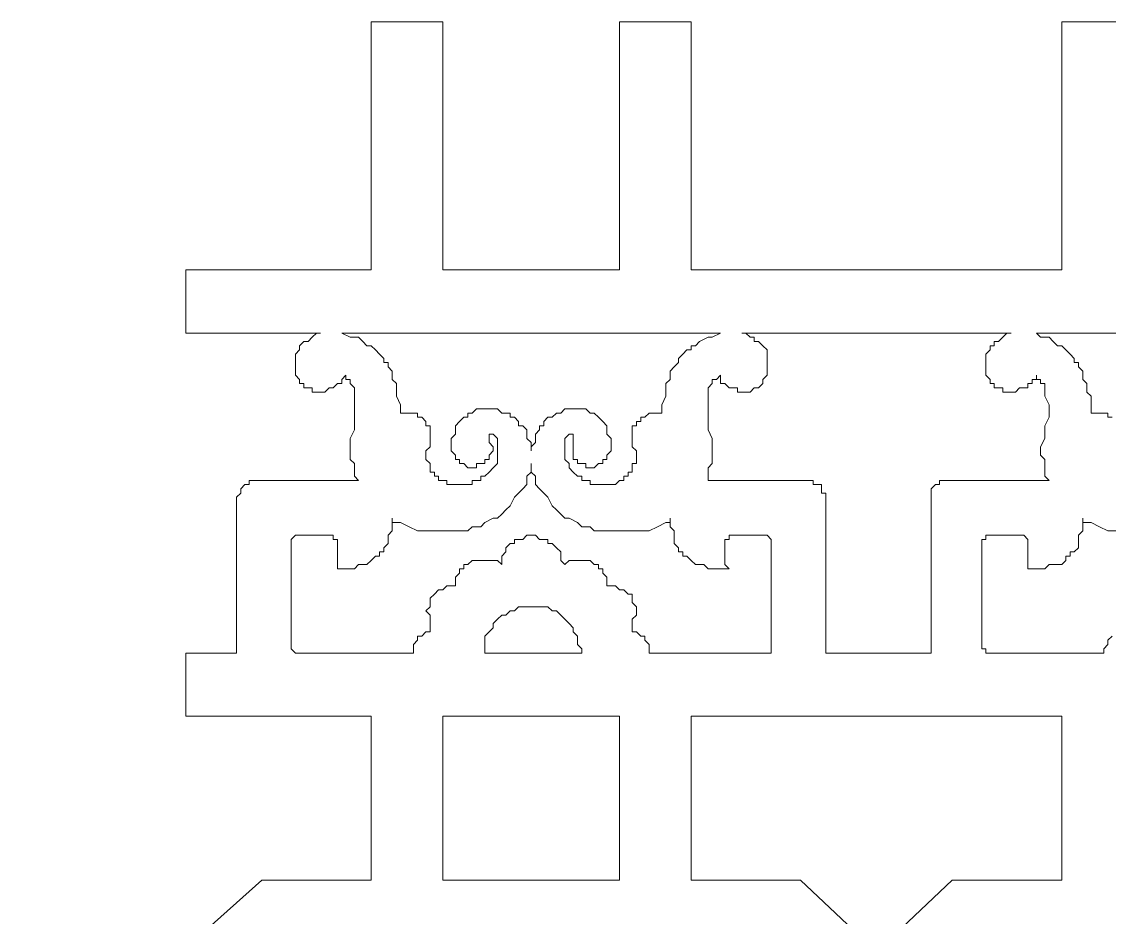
# Model space of a CAD drawing. Extents: x -66030 to 95157, y -13132 to 45879.
# Drawn here: x 44351 to 45360, y 35881 to 36712 of the extents above; entities that cross this region are included whole.
import ezdxf

# ---------------------------------------------------------------- set-up
doc = ezdxf.new("R2010")
doc.units = 0
doc.header["$LTSCALE"] = 100
doc.header["$MEASUREMENT"] = 0
doc.layers.get('0').update_dxf_attribs({"linetype": 'CONTINUOUS'})

msp = doc.modelspace()

# ---------------------------------------------------------------- linework, layer by layer
at = {"lineweight": 0}
for points in [[(45382.2, 36712.3), (45315.8, 36712.3), (45315.8, 36520.9), (45315.8, 36481.9), (45147.8, 36481.9), (45147.8, 36481.9), (45143.9, 36481.9), (45143.9, 36481.9), (45143.9, 36481.9), (44972.1, 36481.9), (44972.1, 36520.9), (44972.1, 36712.3), (44905.7, 36712.3), (44905.7, 36520.9), (44905.7, 36481.9), (44823.6, 36481.9), (44741.6, 36481.9), (44741.6, 36520.9), (44741.6, 36712.3), (44675.2, 36712.3), (44675.2, 36520.9), (44675.2, 36481.9), (44503.3, 36481.9), (44503.3, 36423.3), (44628.3, 36423.3), (44624.4, 36423.3), (44620.5, 36419.4), (44620.5, 36419.4), (44616.6, 36415.5), (44612.7, 36415.5), (44608.8, 36411.6), (44608.8, 36411.6), (44608.8, 36411.6), (44608.8, 36407.7), (44604.9, 36403.8), (44604.9, 36403.8), (44604.9, 36399.9), (44604.9, 36395.9), (44604.9, 36392), (44604.9, 36392), (44604.9, 36388.1), (44604.9, 36384.2), (44604.9, 36384.2), (44608.8, 36380.3), (44608.8, 36376.4), (44612.7, 36376.4), (44612.7, 36372.5), (44616.6, 36372.5), (44620.5, 36372.5), (44620.5, 36368.6), (44624.4, 36368.6), (44628.3, 36368.6), (44628.3, 36368.6), (44632.2, 36368.6), (44636.1, 36372.5), (44636.1, 36372.5), (44640, 36372.5), (44640, 36372.5), (44644, 36376.4), (44644, 36376.4), (44647.9, 36376.4), (44647.9, 36380.3), (44647.9, 36380.3), (44651.8, 36384.2), (44651.8, 36380.3), (44651.8, 36380.3), (44655.7, 36380.3), (44655.7, 36376.4), (44655.7, 36376.4), (44659.6, 36372.5), (44659.6, 36372.5), (44659.6, 36368.6), (44659.6, 36364.7), (44659.6, 36356.9), (44659.6, 36349.1), (44659.6, 36345.2), (44659.6, 36337.4), (44659.6, 36333.5), (44655.7, 36325.6), (44655.7, 36317.8), (44655.7, 36310), (44655.7, 36306.1), (44659.6, 36302.2), (44659.6, 36298.3), (44659.6, 36294.4), (44659.6, 36290.5), (44663.5, 36286.6), (44589.3, 36286.6), (44589.3, 36286.6), (44569.7, 36286.6), (44565.8, 36286.6), (44561.9, 36286.6), (44561.9, 36286.6), (44561.9, 36282.7), (44558, 36282.7), (44558, 36282.7), (44558, 36282.7), (44554.1, 36278.8), (44554.1, 36278.8), (44554.1, 36274.9), (44554.1, 36274.9), (44554.1, 36274.9), (44554.1, 36274.9), (44550.2, 36271), (44550.2, 36271), (44550.2, 36271), (44550.2, 36126.4), (44503.3, 36126.4), (44503.3, 36067.8), (44675.2, 36067.8), (44675.2, 35915.5), (44573.6, 35915.5), (44573.6, 35915.5), (44351, 35716.3)], [(45382.2, 36712.3), (45315.8, 36712.3), (45315.8, 36520.9), (45315.8, 36481.9), (45147.8, 36481.9), (45147.8, 36481.9), (45143.9, 36481.9), (45143.9, 36481.9), (45143.9, 36481.9), (44972.1, 36481.9), (44972.1, 36520.9), (44972.1, 36712.3), (44905.7, 36712.3), (44905.7, 36520.9), (44905.7, 36481.9), (44823.6, 36481.9), (44741.6, 36481.9), (44741.6, 36520.9), (44741.6, 36712.3), (44675.2, 36712.3), (44675.2, 36520.9), (44675.2, 36481.9), (44503.3, 36481.9), (44503.3, 36423.3), (44628.3, 36423.3), (44624.4, 36423.3), (44620.5, 36419.4), (44620.5, 36419.4), (44616.6, 36415.5), (44612.7, 36415.5), (44608.8, 36411.6), (44608.8, 36411.6), (44608.8, 36411.6), (44608.8, 36407.7), (44604.9, 36403.8), (44604.9, 36403.8), (44604.9, 36399.9), (44604.9, 36395.9), (44604.9, 36392), (44604.9, 36392), (44604.9, 36388.1), (44604.9, 36384.2), (44604.9, 36384.2), (44608.8, 36380.3), (44608.8, 36376.4), (44612.7, 36376.4), (44612.7, 36372.5), (44616.6, 36372.5), (44620.5, 36372.5), (44620.5, 36368.6), (44624.4, 36368.6), (44628.3, 36368.6), (44628.3, 36368.6), (44632.2, 36368.6), (44636.1, 36372.5), (44636.1, 36372.5), (44640, 36372.5), (44640, 36372.5), (44644, 36376.4), (44644, 36376.4), (44647.9, 36376.4), (44647.9, 36380.3), (44647.9, 36380.3), (44651.8, 36384.2), (44651.8, 36380.3), (44651.8, 36380.3), (44655.7, 36380.3), (44655.7, 36376.4), (44655.7, 36376.4), (44659.6, 36372.5), (44659.6, 36372.5), (44659.6, 36368.6), (44659.6, 36364.7), (44659.6, 36356.9), (44659.6, 36349.1), (44659.6, 36345.2), (44659.6, 36337.4), (44659.6, 36333.5), (44655.7, 36325.6), (44655.7, 36317.8), (44655.7, 36310), (44655.7, 36306.1), (44659.6, 36302.2), (44659.6, 36298.3), (44659.6, 36294.4), (44659.6, 36290.5), (44663.5, 36286.6), (44589.3, 36286.6), (44589.3, 36286.6), (44569.7, 36286.6), (44565.8, 36286.6), (44561.9, 36286.6), (44561.9, 36286.6), (44561.9, 36286.6), (44561.9, 36282.7), (44558, 36282.7), (44558, 36282.7), (44558, 36282.7), (44554.1, 36278.8), (44554.1, 36278.8), (44554.1, 36274.9), (44554.1, 36274.9), (44554.1, 36274.9), (44554.1, 36274.9), (44554.1, 36274.9), (44554.1, 36274.9), (44554.1, 36274.9), (44550.2, 36271), (44550.2, 36271), (44550.2, 36271), (44550.2, 36271), (44550.2, 36271), (44550.2, 36126.4), (44503.3, 36126.4), (44503.3, 36067.8), (44675.2, 36067.8), (44675.2, 35915.5), (44573.6, 35915.5), (44573.6, 35915.5), (44573.6, 35915.5), (44351, 35716.3)], [(45362.6, 36345.2), (45358.7, 36345.2), (45358.7, 36349.1), (45354.8, 36349.1), (45350.9, 36349.1), (45350.9, 36349.1), (45347, 36349.1), (45343.1, 36349.1), (45343.1, 36349.1), (45343.1, 36356.9), (45343.1, 36364.7), (45339.2, 36368.6), (45339.2, 36376.4), (45335.3, 36380.3), (45335.3, 36388.1), (45331.4, 36392), (45331.4, 36395.9), (45327.5, 36395.9), (45327.5, 36399.9), (45323.6, 36403.8), (45323.6, 36403.8), (45319.7, 36407.7), (45319.7, 36407.7), (45315.8, 36411.6), (45311.9, 36411.6), (45308, 36415.5), (45304.1, 36419.4), (45296.2, 36419.4), (45292.3, 36423.3), (45464.2, 36423.3)], [(45362.6, 36345.2), (45358.7, 36345.2), (45358.7, 36349.1), (45354.8, 36349.1), (45350.9, 36349.1), (45350.9, 36349.1), (45347, 36349.1), (45343.1, 36349.1), (45343.1, 36349.1), (45343.1, 36356.9), (45343.1, 36364.7), (45339.2, 36368.6), (45339.2, 36376.4), (45335.3, 36380.3), (45335.3, 36388.1), (45331.4, 36392), (45331.4, 36395.9), (45327.5, 36395.9), (45327.5, 36399.9), (45323.6, 36403.8), (45323.6, 36403.8), (45319.7, 36407.7), (45319.7, 36407.7), (45315.8, 36411.6), (45311.9, 36411.6), (45308, 36415.5), (45304.1, 36419.4), (45296.2, 36419.4), (45292.3, 36423.3), (45464.2, 36423.3)], [(45362.6, 36142.1), (45358.7, 36138.2), (45358.7, 36138.2), (45358.7, 36134.2), (45354.8, 36130.3), (45354.8, 36130.3), (45354.8, 36126.4), (45354.8, 36126.4), (45257.2, 36126.4), (45253.3, 36126.4), (45249.4, 36126.4), (45245.5, 36126.4), (45245.5, 36126.4), (45245.5, 36126.4), (45245.5, 36130.3), (45241.6, 36130.3), (45241.6, 36130.3), (45241.6, 36130.3), (45241.6, 36231.9), (45241.6, 36231.9), (45245.5, 36231.9), (45245.5, 36235.8), (45245.5, 36235.8), (45249.4, 36235.8), (45249.4, 36235.8), (45253.3, 36235.8), (45257.2, 36235.8), (45261.1, 36235.8), (45265, 36235.8), (45268.9, 36235.8), (45272.8, 36235.8), (45272.8, 36235.8), (45276.7, 36235.8), (45280.6, 36235.8), (45280.6, 36235.8), (45284.5, 36231.9), (45284.5, 36231.9), (45284.5, 36228), (45284.5, 36228), (45284.5, 36224.1), (45284.5, 36220.2), (45284.5, 36216.3), (45284.5, 36216.3), (45284.5, 36212.4), (45284.5, 36208.5), (45284.5, 36204.6), (45288.4, 36204.6), (45296.2, 36204.6), (45300.2, 36204.6), (45304.1, 36208.5), (45308, 36208.5), (45315.8, 36208.5), (45319.7, 36212.4), (45319.7, 36216.3), (45323.6, 36216.3), (45323.6, 36220.2), (45327.5, 36220.2), (45327.5, 36220.2), (45331.4, 36224.1), (45331.4, 36228), (45331.4, 36235.8), (45335.3, 36239.7), (45335.3, 36243.6), (45335.3, 36251.4), (45335.3, 36247.5), (45339.2, 36247.5), (45343.1, 36247.5), (45350.9, 36243.6), (45358.7, 36239.7), (45366.6, 36239.7)], [(45362.6, 36142.1), (45358.7, 36138.2), (45358.7, 36138.2), (45358.7, 36134.2), (45354.8, 36130.3), (45354.8, 36130.3), (45354.8, 36126.4), (45354.8, 36126.4), (45257.2, 36126.4), (45253.3, 36126.4), (45249.4, 36126.4), (45245.5, 36126.4), (45245.5, 36126.4), (45245.5, 36126.4), (45245.5, 36130.3), (45241.6, 36130.3), (45241.6, 36130.3), (45241.6, 36130.3), (45241.6, 36231.9), (45241.6, 36231.9), (45245.5, 36231.9), (45245.5, 36235.8), (45245.5, 36235.8), (45249.4, 36235.8), (45249.4, 36235.8), (45253.3, 36235.8), (45257.2, 36235.8), (45261.1, 36235.8), (45265, 36235.8), (45268.9, 36235.8), (45272.8, 36235.8), (45272.8, 36235.8), (45276.7, 36235.8), (45280.6, 36235.8), (45280.6, 36235.8), (45284.5, 36231.9), (45284.5, 36231.9), (45284.5, 36228), (45284.5, 36228), (45284.5, 36224.1), (45284.5, 36220.2), (45284.5, 36216.3), (45284.5, 36216.3), (45284.5, 36212.4), (45284.5, 36208.5), (45284.5, 36204.6), (45288.4, 36204.6), (45296.2, 36204.6), (45300.2, 36204.6), (45304.1, 36208.5), (45308, 36208.5), (45315.8, 36208.5), (45319.7, 36212.4), (45319.7, 36216.3), (45323.6, 36216.3), (45323.6, 36220.2), (45327.5, 36220.2), (45327.5, 36220.2), (45331.4, 36224.1), (45331.4, 36228), (45331.4, 36235.8), (45335.3, 36239.7), (45335.3, 36243.6), (45335.3, 36251.4), (45335.3, 36247.5), (45339.2, 36247.5), (45343.1, 36247.5), (45350.9, 36243.6), (45358.7, 36239.7), (45366.6, 36239.7)]]:
    msp.add_lwpolyline(points, dxfattribs=at)
for points in [[(44823.6, 36313.9), (44823.6, 36313.9), (44823.6, 36317.8), (44827.5, 36321.7), (44827.5, 36325.6), (44827.5, 36329.5), (44831.4, 36333.5), (44831.4, 36337.4), (44835.3, 36337.4), (44835.3, 36341.3), (44839.2, 36345.2), (44843.2, 36345.2), (44847.1, 36349.1), (44847.1, 36349.1), (44851, 36349.1), (44854.9, 36353), (44858.8, 36353), (44862.7, 36353), (44866.6, 36353), (44870.5, 36353), (44874.4, 36353), (44874.4, 36353), (44878.3, 36349.1), (44882.2, 36349.1), (44886.1, 36345.2), (44886.1, 36345.2), (44890, 36341.3), (44890, 36341.3), (44893.9, 36337.4), (44893.9, 36333.5), (44893.9, 36329.5), (44897.8, 36325.6), (44897.8, 36321.7), (44897.8, 36321.7), (44897.8, 36317.8), (44897.8, 36313.9), (44893.9, 36310), (44893.9, 36306.1), (44893.9, 36306.1), (44890, 36306.1), (44890, 36302.2), (44890, 36302.2), (44886.1, 36302.2), (44886.1, 36302.2), (44882.2, 36298.3), (44882.2, 36298.3), (44878.3, 36298.3), (44878.3, 36298.3), (44874.4, 36298.3), (44874.4, 36302.2), (44870.5, 36302.2), (44866.6, 36302.2), (44866.6, 36306.1), (44866.6, 36306.1), (44862.7, 36306.1), (44862.7, 36306.1), (44862.7, 36310), (44862.7, 36310), (44862.7, 36313.9), (44862.7, 36313.9), (44862.7, 36317.8), (44862.7, 36321.7), (44862.7, 36325.6), (44862.7, 36325.6), (44862.7, 36329.5), (44862.7, 36329.5), (44862.7, 36329.5), (44862.7, 36329.5), (44858.8, 36329.5), (44858.8, 36329.5), (44854.9, 36325.6), (44854.9, 36325.6), (44854.9, 36321.7), (44854.9, 36317.8), (44854.9, 36313.9), (44854.9, 36313.9), (44854.9, 36310), (44854.9, 36306.1), (44854.9, 36306.1), (44858.8, 36302.2), (44858.8, 36298.3), (44858.8, 36298.3), (44862.7, 36294.4), (44862.7, 36294.4), (44866.6, 36290.5), (44866.6, 36290.5), (44870.5, 36290.5), (44870.5, 36286.6), (44874.4, 36286.6), (44878.3, 36286.6), (44878.3, 36282.7), (44882.2, 36282.7), (44886.1, 36282.7), (44890, 36282.7), (44890, 36282.7), (44893.9, 36282.7), (44897.8, 36282.7), (44897.8, 36282.7), (44901.7, 36282.7), (44905.7, 36286.6), (44905.7, 36286.6), (44909.6, 36286.6), (44909.6, 36290.5), (44913.5, 36290.5), (44913.5, 36294.4), (44917.4, 36294.4), (44917.4, 36298.3), (44917.4, 36298.3), (44917.4, 36302.2), (44921.3, 36302.2), (44921.3, 36306.1), (44921.3, 36310), (44921.3, 36310), (44921.3, 36313.9), (44917.4, 36317.8), (44917.4, 36325.6), (44917.4, 36325.6), (44917.4, 36329.5), (44917.4, 36329.5), (44917.4, 36333.5), (44917.4, 36337.4), (44921.3, 36337.4), (44921.3, 36337.4), (44921.3, 36341.3), (44921.3, 36341.3), (44925.2, 36341.3), (44925.2, 36345.2), (44925.2, 36345.2), (44929.1, 36345.2), (44933, 36349.1), (44933, 36349.1), (44936.9, 36349.1), (44940.8, 36349.1), (44940.8, 36349.1), (44944.7, 36349.1), (44944.7, 36349.1), (44944.7, 36356.9), (44948.6, 36364.7), (44948.6, 36368.6), (44948.6, 36376.4), (44952.5, 36380.3), (44952.5, 36388.1), (44956.4, 36392), (44960.3, 36395.9), (44960.3, 36395.9), (44960.3, 36399.9), (44964.2, 36403.8), (44964.2, 36403.8), (44968.1, 36407.7), (44972.1, 36407.7), (44972.1, 36411.6), (44976, 36411.6), (44979.9, 36415.5), (44987.7, 36419.4), (44991.6, 36419.4), (44999.4, 36423.3), (44823.6, 36423.3), (44647.9, 36423.3), (44655.7, 36419.4), (44663.5, 36419.4), (44667.4, 36415.5), (44671.3, 36411.6), (44675.2, 36411.6), (44679.1, 36407.7), (44679.1, 36407.7), (44683, 36403.8), (44683, 36403.8), (44686.9, 36399.9), (44686.9, 36395.9), (44690.8, 36395.9), (44690.8, 36392), (44694.7, 36388.1), (44694.7, 36380.3), (44698.6, 36376.4), (44698.6, 36368.6), (44698.6, 36364.7), (44702.5, 36356.9), (44702.5, 36349.1), (44702.5, 36349.1), (44706.4, 36349.1), (44710.4, 36349.1), (44710.4, 36349.1), (44714.3, 36349.1), (44718.2, 36349.1), (44718.2, 36345.2), (44722.1, 36345.2), (44722.1, 36345.2), (44726, 36341.3), (44726, 36341.3), (44726, 36341.3), (44726, 36337.4), (44729.9, 36337.4), (44729.9, 36337.4), (44729.9, 36333.5), (44729.9, 36329.5), (44729.9, 36329.5), (44729.9, 36325.6), (44729.9, 36325.6), (44729.9, 36317.8), (44726, 36313.9), (44726, 36310), (44726, 36310), (44726, 36306.1), (44729.9, 36302.2), (44729.9, 36302.2), (44729.9, 36298.3), (44729.9, 36298.3), (44729.9, 36294.4), (44733.8, 36294.4), (44733.8, 36290.5), (44737.7, 36290.5), (44737.7, 36286.6), (44741.6, 36286.6), (44745.5, 36286.6), (44745.5, 36282.7), (44749.4, 36282.7), (44753.3, 36282.7), (44753.3, 36282.7), (44757.2, 36282.7), (44761.1, 36282.7), (44761.1, 36282.7), (44765, 36282.7), (44768.9, 36282.7), (44768.9, 36286.6), (44772.8, 36286.6), (44776.8, 36286.6), (44776.8, 36290.5), (44780.7, 36290.5), (44780.7, 36290.5), (44784.6, 36294.4), (44784.6, 36294.4), (44788.5, 36298.3), (44788.5, 36298.3), (44792.4, 36302.2), (44792.4, 36306.1), (44792.4, 36306.1), (44792.4, 36310), (44792.4, 36313.9), (44792.4, 36313.9), (44792.4, 36317.8), (44792.4, 36321.7), (44792.4, 36325.6), (44792.4, 36325.6), (44788.5, 36329.5), (44788.5, 36329.5), (44788.5, 36329.5), (44784.6, 36329.5), (44784.6, 36329.5), (44784.6, 36329.5), (44784.6, 36325.6), (44784.6, 36325.6), (44784.6, 36321.7), (44788.5, 36317.8), (44788.5, 36313.9), (44788.5, 36313.9), (44784.6, 36310), (44784.6, 36310), (44784.6, 36306.1), (44784.6, 36306.1), (44784.6, 36306.1), (44780.7, 36306.1), (44780.7, 36302.2), (44776.8, 36302.2), (44772.8, 36302.2), (44772.8, 36298.3), (44768.9, 36298.3), (44768.9, 36298.3), (44765, 36298.3), (44765, 36298.3), (44761.1, 36302.2), (44761.1, 36302.2), (44761.1, 36302.2), (44757.2, 36302.2), (44757.2, 36306.1), (44753.3, 36306.1), (44753.3, 36306.1), (44753.3, 36310), (44749.4, 36313.9), (44749.4, 36317.8), (44749.4, 36321.7), (44749.4, 36321.7), (44749.4, 36325.6), (44753.3, 36329.5), (44753.3, 36333.5), (44753.3, 36337.4), (44757.2, 36341.3), (44757.2, 36341.3), (44761.1, 36345.2), (44765, 36345.2), (44765, 36349.1), (44768.9, 36349.1), (44772.8, 36353), (44776.8, 36353), (44780.7, 36353), (44780.7, 36353), (44784.6, 36353), (44788.5, 36353), (44792.4, 36353), (44796.3, 36349.1), (44800.2, 36349.1), (44804.1, 36349.1), (44804.1, 36345.2), (44808, 36345.2), (44811.9, 36341.3), (44811.9, 36337.4), (44815.8, 36337.4), (44819.7, 36333.5), (44819.7, 36329.5), (44819.7, 36325.6), (44823.6, 36321.7), (44823.6, 36317.8), (44823.6, 36313.9), (44823.6, 36313.9), (44823.6, 36313.9)], [(44823.6, 36313.9), (44823.6, 36313.9), (44823.6, 36313.9), (44823.6, 36317.8), (44827.5, 36321.7), (44827.5, 36325.6), (44827.5, 36329.5), (44831.4, 36333.5), (44831.4, 36337.4), (44835.3, 36337.4), (44835.3, 36341.3), (44839.2, 36345.2), (44843.2, 36345.2), (44847.1, 36349.1), (44847.1, 36349.1), (44851, 36349.1), (44854.9, 36353), (44858.8, 36353), (44862.7, 36353), (44866.6, 36353), (44870.5, 36353), (44874.4, 36353), (44874.4, 36353), (44878.3, 36349.1), (44882.2, 36349.1), (44886.1, 36345.2), (44886.1, 36345.2), (44890, 36341.3), (44890, 36341.3), (44893.9, 36337.4), (44893.9, 36333.5), (44893.9, 36329.5), (44897.8, 36325.6), (44897.8, 36321.7), (44897.8, 36321.7), (44897.8, 36317.8), (44897.8, 36313.9), (44893.9, 36310), (44893.9, 36306.1), (44893.9, 36306.1), (44890, 36306.1), (44890, 36302.2), (44890, 36302.2), (44886.1, 36302.2), (44886.1, 36302.2), (44882.2, 36298.3), (44882.2, 36298.3), (44878.3, 36298.3), (44878.3, 36298.3), (44874.4, 36298.3), (44874.4, 36302.2), (44870.5, 36302.2), (44866.6, 36302.2), (44866.6, 36306.1), (44866.6, 36306.1), (44862.7, 36306.1), (44862.7, 36306.1), (44862.7, 36310), (44862.7, 36310), (44862.7, 36313.9), (44862.7, 36313.9), (44862.7, 36317.8), (44862.7, 36321.7), (44862.7, 36325.6), (44862.7, 36325.6), (44862.7, 36329.5), (44862.7, 36329.5), (44862.7, 36329.5), (44862.7, 36329.5), (44858.8, 36329.5), (44858.8, 36329.5), (44854.9, 36325.6), (44854.9, 36325.6), (44854.9, 36321.7), (44854.9, 36317.8), (44854.9, 36313.9), (44854.9, 36313.9), (44854.9, 36310), (44854.9, 36306.1), (44854.9, 36306.1), (44858.8, 36302.2), (44858.8, 36298.3), (44858.8, 36298.3), (44862.7, 36294.4), (44862.7, 36294.4), (44866.6, 36290.5), (44866.6, 36290.5), (44870.5, 36290.5), (44870.5, 36286.6), (44874.4, 36286.6), (44878.3, 36286.6), (44878.3, 36282.7), (44882.2, 36282.7), (44886.1, 36282.7), (44890, 36282.7), (44890, 36282.7), (44893.9, 36282.7), (44897.8, 36282.7), (44897.8, 36282.7), (44901.7, 36282.7), (44905.7, 36286.6), (44905.7, 36286.6), (44909.6, 36286.6), (44909.6, 36290.5), (44913.5, 36290.5), (44913.5, 36294.4), (44917.4, 36294.4), (44917.4, 36298.3), (44917.4, 36298.3), (44917.4, 36302.2), (44921.3, 36302.2), (44921.3, 36306.1), (44921.3, 36310), (44921.3, 36310), (44921.3, 36313.9), (44917.4, 36317.8), (44917.4, 36325.6), (44917.4, 36325.6), (44917.4, 36329.5), (44917.4, 36329.5), (44917.4, 36333.5), (44917.4, 36337.4), (44921.3, 36337.4), (44921.3, 36337.4), (44921.3, 36341.3), (44921.3, 36341.3), (44925.2, 36341.3), (44925.2, 36345.2), (44925.2, 36345.2), (44929.1, 36345.2), (44933, 36349.1), (44933, 36349.1), (44936.9, 36349.1), (44940.8, 36349.1), (44940.8, 36349.1), (44944.7, 36349.1), (44944.7, 36349.1), (44944.7, 36356.9), (44948.6, 36364.7), (44948.6, 36368.6), (44948.6, 36376.4), (44952.5, 36380.3), (44952.5, 36388.1), (44956.4, 36392), (44960.3, 36395.9), (44960.3, 36395.9), (44960.3, 36399.9), (44964.2, 36403.8), (44964.2, 36403.8), (44968.1, 36407.7), (44972.1, 36407.7), (44972.1, 36411.6), (44976, 36411.6), (44979.9, 36415.5), (44987.7, 36419.4), (44991.6, 36419.4), (44999.4, 36423.3), (44823.6, 36423.3), (44647.9, 36423.3), (44655.7, 36419.4), (44663.5, 36419.4), (44667.4, 36415.5), (44671.3, 36411.6), (44675.2, 36411.6), (44679.1, 36407.7), (44679.1, 36407.7), (44683, 36403.8), (44683, 36403.8), (44686.9, 36399.9), (44686.9, 36395.9), (44690.8, 36395.9), (44690.8, 36392), (44694.7, 36388.1), (44694.7, 36380.3), (44698.6, 36376.4), (44698.6, 36368.6), (44698.6, 36364.7), (44702.5, 36356.9), (44702.5, 36349.1), (44702.5, 36349.1), (44706.4, 36349.1), (44710.4, 36349.1), (44710.4, 36349.1), (44714.3, 36349.1), (44718.2, 36349.1), (44718.2, 36345.2), (44722.1, 36345.2), (44722.1, 36345.2), (44726, 36341.3), (44726, 36341.3), (44726, 36341.3), (44726, 36337.4), (44729.9, 36337.4), (44729.9, 36337.4), (44729.9, 36333.5), (44729.9, 36329.5), (44729.9, 36329.5), (44729.9, 36325.6), (44729.9, 36325.6), (44729.9, 36317.8), (44726, 36313.9), (44726, 36310), (44726, 36310), (44726, 36306.1), (44729.9, 36302.2), (44729.9, 36302.2), (44729.9, 36298.3), (44729.9, 36298.3), (44729.9, 36294.4), (44733.8, 36294.4), (44733.8, 36290.5), (44737.7, 36290.5), (44737.7, 36286.6), (44741.6, 36286.6), (44745.5, 36286.6), (44745.5, 36282.7), (44749.4, 36282.7), (44753.3, 36282.7), (44753.3, 36282.7), (44757.2, 36282.7), (44761.1, 36282.7), (44761.1, 36282.7), (44765, 36282.7), (44768.9, 36282.7), (44768.9, 36286.6), (44772.8, 36286.6), (44776.8, 36286.6), (44776.8, 36290.5), (44780.7, 36290.5), (44780.7, 36290.5), (44784.6, 36294.4), (44784.6, 36294.4), (44788.5, 36298.3), (44788.5, 36298.3), (44792.4, 36302.2), (44792.4, 36306.1), (44792.4, 36306.1), (44792.4, 36310), (44792.4, 36313.9), (44792.4, 36313.9), (44792.4, 36317.8), (44792.4, 36321.7), (44792.4, 36325.6), (44792.4, 36325.6), (44788.5, 36329.5), (44788.5, 36329.5), (44788.5, 36329.5), (44784.6, 36329.5), (44784.6, 36329.5), (44784.6, 36329.5), (44784.6, 36325.6), (44784.6, 36325.6), (44784.6, 36321.7), (44788.5, 36317.8), (44788.5, 36313.9), (44788.5, 36313.9), (44784.6, 36310), (44784.6, 36310), (44784.6, 36306.1), (44784.6, 36306.1), (44784.6, 36306.1), (44780.7, 36306.1), (44780.7, 36302.2), (44776.8, 36302.2), (44772.8, 36302.2), (44772.8, 36298.3), (44768.9, 36298.3), (44768.9, 36298.3), (44765, 36298.3), (44765, 36298.3), (44761.1, 36302.2), (44761.1, 36302.2), (44761.1, 36302.2), (44757.2, 36302.2), (44757.2, 36306.1), (44753.3, 36306.1), (44753.3, 36306.1), (44753.3, 36310), (44749.4, 36313.9), (44749.4, 36317.8), (44749.4, 36321.7), (44749.4, 36321.7), (44749.4, 36325.6), (44753.3, 36329.5), (44753.3, 36333.5), (44753.3, 36337.4), (44757.2, 36341.3), (44757.2, 36341.3), (44761.1, 36345.2), (44765, 36345.2), (44765, 36349.1), (44768.9, 36349.1), (44772.8, 36353), (44776.8, 36353), (44780.7, 36353), (44780.7, 36353), (44784.6, 36353), (44788.5, 36353), (44792.4, 36353), (44796.3, 36349.1), (44800.2, 36349.1), (44804.1, 36349.1), (44804.1, 36345.2), (44808, 36345.2), (44811.9, 36341.3), (44811.9, 36337.4), (44815.8, 36337.4), (44819.7, 36333.5), (44819.7, 36329.5), (44819.7, 36325.6), (44823.6, 36321.7), (44823.6, 36317.8), (44823.6, 36313.9), (44823.6, 36313.9), (44823.6, 36313.9)], [(45143.9, 36423.3), (45268.9, 36423.3), (45265, 36423.3), (45261.1, 36419.4), (45261.1, 36419.4), (45257.2, 36415.5), (45253.3, 36415.5), (45253.3, 36411.6), (45249.4, 36411.6), (45249.4, 36411.6), (45249.4, 36407.7), (45245.5, 36403.8), (45245.5, 36403.8), (45245.5, 36399.9), (45245.5, 36395.9), (45245.5, 36392), (45245.5, 36392), (45245.5, 36388.1), (45245.5, 36384.2), (45245.5, 36384.2), (45249.4, 36380.3), (45249.4, 36376.4), (45253.3, 36376.4), (45253.3, 36372.5), (45257.2, 36372.5), (45261.1, 36372.5), (45261.1, 36368.6), (45265, 36368.6), (45268.9, 36368.6), (45268.9, 36368.6), (45272.8, 36368.6), (45276.7, 36372.5), (45276.7, 36372.5), (45280.6, 36372.5), (45284.5, 36372.5), (45284.5, 36376.4), (45288.4, 36376.4), (45288.4, 36376.4), (45288.4, 36380.3), (45292.3, 36380.3), (45292.3, 36384.2), (45292.3, 36380.3), (45296.2, 36380.3), (45296.2, 36380.3), (45296.2, 36376.4), (45300.2, 36376.4), (45300.2, 36372.5), (45300.2, 36368.6), (45300.2, 36364.7), (45304.1, 36356.9), (45304.1, 36349.1), (45304.1, 36345.2), (45300.2, 36337.4), (45300.2, 36333.5), (45300.2, 36325.6), (45296.2, 36317.8), (45296.2, 36310), (45300.2, 36306.1), (45300.2, 36302.2), (45300.2, 36298.3), (45300.2, 36294.4), (45300.2, 36290.5), (45304.1, 36286.6), (45229.8, 36286.6), (45229.8, 36286.6), (45210.3, 36286.6), (45206.4, 36286.6), (45206.4, 36286.6), (45202.5, 36286.6), (45202.5, 36282.7), (45198.6, 36282.7), (45198.6, 36282.7), (45198.6, 36282.7), (45194.7, 36278.8), (45194.7, 36278.8), (45194.7, 36274.9), (45194.7, 36274.9), (45194.7, 36274.9), (45194.7, 36274.9), (45194.7, 36271), (45194.7, 36271), (45194.7, 36271), (45194.7, 36126.4), (45147.8, 36126.4), (45147.8, 36126.4), (45143.9, 36126.4), (45143.9, 36126.4), (45143.9, 36126.4), (45097, 36126.4), (45097, 36271), (45097, 36271), (45097, 36271), (45097, 36274.9), (45097, 36274.9), (45097, 36274.9), (45093.1, 36274.9), (45093.1, 36278.8), (45093.1, 36278.8), (45093.1, 36282.7), (45089.2, 36282.7), (45089.2, 36282.7), (45085.3, 36282.7), (45085.3, 36286.6), (45085.3, 36286.6), (45081.4, 36286.6), (45081.4, 36286.6), (45058, 36286.6), (45058, 36286.6), (44987.7, 36286.6), (44987.7, 36290.5), (44987.7, 36294.4), (44987.7, 36298.3), (44991.6, 36302.2), (44991.6, 36306.1), (44991.6, 36310), (44991.6, 36317.8), (44991.6, 36325.6), (44987.7, 36333.5), (44987.7, 36337.4), (44987.7, 36345.2), (44987.7, 36349.1), (44987.7, 36356.9), (44987.7, 36364.7), (44987.7, 36368.6), (44987.7, 36372.5), (44991.6, 36376.4), (44991.6, 36376.4), (44991.6, 36380.3), (44995.5, 36380.3), (44995.5, 36380.3), (44999.4, 36384.2), (44999.4, 36380.3), (44999.4, 36380.3), (44999.4, 36376.4), (45003.3, 36376.4), (45003.3, 36376.4), (45007.2, 36372.5), (45007.2, 36372.5), (45011.1, 36372.5), (45015, 36372.5), (45015, 36368.6), (45018.9, 36368.6), (45022.8, 36368.6), (45022.8, 36368.6), (45026.7, 36368.6), (45030.6, 36372.5), (45030.6, 36372.5), (45034.5, 36372.5), (45038.5, 36376.4), (45038.5, 36376.4), (45038.5, 36380.3), (45042.4, 36384.2), (45042.4, 36384.2), (45042.4, 36388.1), (45042.4, 36392), (45042.4, 36392), (45042.4, 36395.9), (45042.4, 36399.9), (45042.4, 36403.8), (45042.4, 36403.8), (45042.4, 36407.7), (45038.5, 36411.6), (45038.5, 36411.6), (45038.5, 36411.6), (45034.5, 36415.5), (45030.6, 36415.5), (45030.6, 36419.4), (45026.7, 36419.4), (45022.8, 36423.3), (45018.9, 36423.3), (45143.9, 36423.3)], [(45143.9, 36423.3), (45268.9, 36423.3), (45265, 36423.3), (45261.1, 36419.4), (45261.1, 36419.4), (45257.2, 36415.5), (45253.3, 36415.5), (45253.3, 36411.6), (45249.4, 36411.6), (45249.4, 36411.6), (45249.4, 36407.7), (45245.5, 36403.8), (45245.5, 36403.8), (45245.5, 36399.9), (45245.5, 36395.9), (45245.5, 36392), (45245.5, 36392), (45245.5, 36388.1), (45245.5, 36384.2), (45245.5, 36384.2), (45249.4, 36380.3), (45249.4, 36376.4), (45253.3, 36376.4), (45253.3, 36372.5), (45257.2, 36372.5), (45261.1, 36372.5), (45261.1, 36368.6), (45265, 36368.6), (45268.9, 36368.6), (45268.9, 36368.6), (45272.8, 36368.6), (45276.7, 36372.5), (45276.7, 36372.5), (45280.6, 36372.5), (45284.5, 36372.5), (45284.5, 36376.4), (45288.4, 36376.4), (45288.4, 36376.4), (45288.4, 36380.3), (45292.3, 36380.3), (45292.3, 36384.2), (45292.3, 36380.3), (45296.2, 36380.3), (45296.2, 36380.3), (45296.2, 36376.4), (45300.2, 36376.4), (45300.2, 36372.5), (45300.2, 36368.6), (45300.2, 36364.7), (45304.1, 36356.9), (45304.1, 36349.1), (45304.1, 36345.2), (45300.2, 36337.4), (45300.2, 36333.5), (45300.2, 36325.6), (45296.2, 36317.8), (45296.2, 36310), (45300.2, 36306.1), (45300.2, 36302.2), (45300.2, 36298.3), (45300.2, 36294.4), (45300.2, 36290.5), (45304.1, 36286.6), (45229.8, 36286.6), (45229.8, 36286.6), (45210.3, 36286.6), (45206.4, 36286.6), (45206.4, 36286.6), (45206.4, 36286.6), (45202.5, 36286.6), (45202.5, 36282.7), (45198.6, 36282.7), (45198.6, 36282.7), (45198.6, 36282.7), (45194.7, 36278.8), (45194.7, 36278.8), (45194.7, 36274.9), (45194.7, 36274.9), (45194.7, 36274.9), (45194.7, 36274.9), (45194.7, 36274.9), (45194.7, 36274.9), (45194.7, 36274.9), (45194.7, 36271), (45194.7, 36271), (45194.7, 36271), (45194.7, 36271), (45194.7, 36271), (45194.7, 36126.4), (45147.8, 36126.4), (45147.8, 36126.4), (45143.9, 36126.4), (45143.9, 36126.4), (45143.9, 36126.4), (45097, 36126.4), (45097, 36271), (45097, 36271), (45097, 36271), (45097, 36271), (45097, 36271), (45097, 36274.9), (45097, 36274.9), (45097, 36274.9), (45097, 36274.9), (45097, 36274.9), (45097, 36274.9), (45093.1, 36274.9), (45093.1, 36278.8), (45093.1, 36278.8), (45093.1, 36282.7), (45089.2, 36282.7), (45089.2, 36282.7), (45085.3, 36282.7), (45085.3, 36286.6), (45085.3, 36286.6), (45085.3, 36286.6), (45081.4, 36286.6), (45081.4, 36286.6), (45058, 36286.6), (45058, 36286.6), (44987.7, 36286.6), (44987.7, 36290.5), (44987.7, 36294.4), (44987.7, 36298.3), (44991.6, 36302.2), (44991.6, 36306.1), (44991.6, 36310), (44991.6, 36317.8), (44991.6, 36325.6), (44987.7, 36333.5), (44987.7, 36337.4), (44987.7, 36345.2), (44987.7, 36349.1), (44987.7, 36356.9), (44987.7, 36364.7), (44987.7, 36368.6), (44987.7, 36372.5), (44991.6, 36376.4), (44991.6, 36376.4), (44991.6, 36380.3), (44995.5, 36380.3), (44995.5, 36380.3), (44999.4, 36384.2), (44999.4, 36380.3), (44999.4, 36380.3), (44999.4, 36376.4), (45003.3, 36376.4), (45003.3, 36376.4), (45007.2, 36372.5), (45007.2, 36372.5), (45011.1, 36372.5), (45015, 36372.5), (45015, 36368.6), (45018.9, 36368.6), (45022.8, 36368.6), (45022.8, 36368.6), (45026.7, 36368.6), (45030.6, 36372.5), (45030.6, 36372.5), (45034.5, 36372.5), (45038.5, 36376.4), (45038.5, 36376.4), (45038.5, 36380.3), (45042.4, 36384.2), (45042.4, 36384.2), (45042.4, 36388.1), (45042.4, 36392), (45042.4, 36392), (45042.4, 36395.9), (45042.4, 36399.9), (45042.4, 36403.8), (45042.4, 36403.8), (45042.4, 36407.7), (45038.5, 36411.6), (45038.5, 36411.6), (45038.5, 36411.6), (45034.5, 36415.5), (45030.6, 36415.5), (45030.6, 36419.4), (45026.7, 36419.4), (45022.8, 36423.3), (45018.9, 36423.3), (45143.9, 36423.3)], [(44823.6, 36235.8), (44827.5, 36235.8), (44827.5, 36235.8), (44831.4, 36231.9), (44835.3, 36231.9), (44835.3, 36231.9), (44839.2, 36231.9), (44839.2, 36228), (44843.2, 36228), (44843.2, 36228), (44847.1, 36224.1), (44847.1, 36224.1), (44851, 36220.2), (44851, 36216.3), (44851, 36216.3), (44851, 36212.4), (44854.9, 36208.5), (44858.8, 36212.4), (44858.8, 36212.4), (44862.7, 36212.4), (44866.6, 36212.4), (44870.5, 36212.4), (44870.5, 36212.4), (44874.4, 36212.4), (44878.3, 36212.4), (44878.3, 36212.4), (44882.2, 36208.5), (44882.2, 36208.5), (44886.1, 36208.5), (44886.1, 36208.5), (44886.1, 36204.6), (44890, 36204.6), (44890, 36204.6), (44890, 36200.6), (44893.9, 36196.7), (44893.9, 36196.7), (44893.9, 36192.8), (44893.9, 36188.9), (44893.9, 36188.9), (44897.8, 36188.9), (44901.7, 36188.9), (44905.7, 36185), (44905.7, 36185), (44909.6, 36185), (44909.6, 36185), (44913.5, 36181.1), (44913.5, 36181.1), (44917.4, 36181.1), (44917.4, 36177.2), (44917.4, 36177.2), (44917.4, 36173.3), (44921.3, 36169.4), (44921.3, 36165.5), (44921.3, 36165.5), (44921.3, 36161.6), (44917.4, 36157.7), (44917.4, 36153.8), (44917.4, 36149.9), (44917.4, 36146), (44921.3, 36146), (44921.3, 36146), (44925.2, 36142.1), (44925.2, 36142.1), (44929.1, 36142.1), (44929.1, 36138.2), (44929.1, 36138.2), (44933, 36134.2), (44933, 36130.3), (44933, 36130.3), (44933, 36126.4), (44933, 36126.4), (45034.5, 36126.4), (45034.5, 36126.4), (45038.5, 36126.4), (45042.4, 36126.4), (45042.4, 36126.4), (45046.3, 36126.4), (45046.3, 36130.3), (45046.3, 36130.3), (45046.3, 36130.3), (45046.3, 36130.3), (45046.3, 36231.9), (45046.3, 36231.9), (45046.3, 36231.9), (45042.4, 36235.8), (45042.4, 36235.8), (45042.4, 36235.8), (45038.5, 36235.8), (45034.5, 36235.8), (45030.6, 36235.8), (45026.7, 36235.8), (45022.8, 36235.8), (45022.8, 36235.8), (45018.9, 36235.8), (45015, 36235.8), (45011.1, 36235.8), (45011.1, 36235.8), (45007.2, 36235.8), (45007.2, 36231.9), (45003.3, 36231.9), (45003.3, 36228), (45003.3, 36228), (45003.3, 36224.1), (45003.3, 36220.2), (45003.3, 36216.3), (45003.3, 36216.3), (45003.3, 36212.4), (45003.3, 36208.5), (45007.2, 36204.6), (44999.4, 36204.6), (44995.5, 36204.6), (44987.7, 36204.6), (44983.8, 36208.5), (44979.9, 36208.5), (44976, 36208.5), (44972.1, 36212.4), (44968.1, 36216.3), (44964.2, 36216.3), (44964.2, 36220.2), (44964.2, 36220.2), (44960.3, 36220.2), (44960.3, 36224.1), (44956.4, 36228), (44956.4, 36235.8), (44956.4, 36239.7), (44952.5, 36243.6), (44952.5, 36251.4), (44952.5, 36247.5), (44948.6, 36247.5), (44948.6, 36247.5), (44940.8, 36243.6), (44933, 36239.7), (44921.3, 36239.7), (44913.5, 36239.7), (44909.6, 36239.7), (44905.7, 36239.7), (44901.7, 36239.7), (44897.8, 36239.7), (44893.9, 36239.7), (44890, 36239.7), (44882.2, 36239.7), (44878.3, 36243.6), (44870.5, 36243.6), (44866.6, 36247.5), (44858.8, 36251.4), (44854.9, 36251.4), (44851, 36255.3), (44847.1, 36259.2), (44843.2, 36263.1), (44839.2, 36271), (44835.3, 36274.9), (44831.4, 36278.8), (44827.5, 36282.7), (44827.5, 36290.5), (44823.6, 36294.4), (44823.6, 36302.2), (44823.6, 36302.2), (44823.6, 36302.2), (44823.6, 36302.2), (44823.6, 36294.4), (44819.7, 36290.5), (44819.7, 36282.7), (44815.8, 36278.8), (44811.9, 36274.9), (44808, 36271), (44804.1, 36263.1), (44800.2, 36259.2), (44796.3, 36255.3), (44792.4, 36251.4), (44788.5, 36251.4), (44780.7, 36247.5), (44776.8, 36243.6), (44768.9, 36243.6), (44765, 36239.7), (44757.2, 36239.7), (44753.3, 36239.7), (44749.4, 36239.7), (44745.5, 36239.7), (44741.6, 36239.7), (44737.7, 36239.7), (44733.8, 36239.7), (44726, 36239.7), (44718.2, 36239.7), (44710.4, 36243.6), (44702.5, 36247.5), (44698.6, 36247.5), (44694.7, 36247.5), (44694.7, 36251.4), (44694.7, 36243.6), (44694.7, 36239.7), (44690.8, 36235.8), (44690.8, 36228), (44686.9, 36224.1), (44686.9, 36220.2), (44686.9, 36220.2), (44683, 36220.2), (44683, 36216.3), (44679.1, 36216.3), (44675.2, 36212.4), (44671.3, 36208.5), (44667.4, 36208.5), (44663.5, 36208.5), (44659.6, 36204.6), (44651.8, 36204.6), (44647.9, 36204.6), (44644, 36204.6), (44644, 36208.5), (44644, 36212.4), (44644, 36216.3), (44644, 36216.3), (44644, 36220.2), (44644, 36224.1), (44644, 36228), (44644, 36228), (44644, 36231.9), (44640, 36231.9), (44640, 36235.8), (44640, 36235.8), (44636.1, 36235.8), (44632.2, 36235.8), (44628.3, 36235.8), (44628.3, 36235.8), (44624.4, 36235.8), (44620.5, 36235.8), (44616.6, 36235.8), (44612.7, 36235.8), (44608.8, 36235.8), (44604.9, 36235.8), (44604.9, 36235.8), (44604.9, 36235.8), (44601, 36231.9), (44601, 36231.9), (44601, 36231.9), (44601, 36130.3), (44601, 36130.3), (44601, 36130.3), (44601, 36130.3), (44604.9, 36126.4), (44604.9, 36126.4), (44604.9, 36126.4), (44608.8, 36126.4), (44612.7, 36126.4), (44612.7, 36126.4), (44714.3, 36126.4), (44714.3, 36126.4), (44714.3, 36130.3), (44714.3, 36130.3), (44714.3, 36134.2), (44718.2, 36138.2), (44718.2, 36138.2), (44718.2, 36142.1), (44722.1, 36142.1), (44722.1, 36142.1), (44726, 36146), (44729.9, 36146), (44729.9, 36146), (44729.9, 36149.9), (44729.9, 36153.8), (44729.9, 36157.7), (44729.9, 36161.6), (44726, 36165.5), (44726, 36165.5), (44729.9, 36169.4), (44729.9, 36173.3), (44729.9, 36177.2), (44729.9, 36177.2), (44733.8, 36181.1), (44733.8, 36181.1), (44733.8, 36181.1), (44737.7, 36185), (44737.7, 36185), (44741.6, 36185), (44741.6, 36185), (44745.5, 36188.9), (44749.4, 36188.9), (44753.3, 36188.9), (44753.3, 36188.9), (44753.3, 36192.8), (44753.3, 36196.7), (44753.3, 36196.7), (44757.2, 36200.6), (44757.2, 36204.6), (44761.1, 36204.6), (44761.1, 36204.6), (44761.1, 36208.5), (44765, 36208.5), (44765, 36208.5), (44768.9, 36212.4), (44772.8, 36212.4), (44772.8, 36212.4), (44776.8, 36212.4), (44776.8, 36212.4), (44780.7, 36212.4), (44784.6, 36212.4), (44788.5, 36212.4), (44792.4, 36212.4), (44796.3, 36208.5), (44796.3, 36212.4), (44796.3, 36216.3), (44796.3, 36216.3), (44800.2, 36220.2), (44800.2, 36224.1), (44800.2, 36224.1), (44804.1, 36228), (44804.1, 36228), (44808, 36228), (44808, 36231.9), (44811.9, 36231.9), (44815.8, 36231.9), (44815.8, 36231.9), (44819.7, 36235.8), (44819.7, 36235.8), (44823.6, 36235.8)], [(44823.6, 36235.8), (44827.5, 36235.8), (44827.5, 36235.8), (44831.4, 36231.9), (44835.3, 36231.9), (44835.3, 36231.9), (44839.2, 36231.9), (44839.2, 36228), (44843.2, 36228), (44843.2, 36228), (44847.1, 36224.1), (44847.1, 36224.1), (44851, 36220.2), (44851, 36216.3), (44851, 36216.3), (44851, 36212.4), (44854.9, 36208.5), (44858.8, 36212.4), (44858.8, 36212.4), (44862.7, 36212.4), (44866.6, 36212.4), (44870.5, 36212.4), (44870.5, 36212.4), (44874.4, 36212.4), (44878.3, 36212.4), (44878.3, 36212.4), (44882.2, 36208.5), (44882.2, 36208.5), (44886.1, 36208.5), (44886.1, 36208.5), (44886.1, 36204.6), (44890, 36204.6), (44890, 36204.6), (44890, 36200.6), (44893.9, 36196.7), (44893.9, 36196.7), (44893.9, 36192.8), (44893.9, 36188.9), (44893.9, 36188.9), (44897.8, 36188.9), (44901.7, 36188.9), (44905.7, 36185), (44905.7, 36185), (44909.6, 36185), (44909.6, 36185), (44913.5, 36181.1), (44913.5, 36181.1), (44917.4, 36181.1), (44917.4, 36177.2), (44917.4, 36177.2), (44917.4, 36173.3), (44921.3, 36169.4), (44921.3, 36165.5), (44921.3, 36165.5), (44921.3, 36161.6), (44917.4, 36157.7), (44917.4, 36153.8), (44917.4, 36149.9), (44917.4, 36146), (44921.3, 36146), (44921.3, 36146), (44925.2, 36142.1), (44925.2, 36142.1), (44929.1, 36142.1), (44929.1, 36138.2), (44929.1, 36138.2), (44933, 36134.2), (44933, 36130.3), (44933, 36130.3), (44933, 36126.4), (44933, 36126.4), (45034.5, 36126.4), (45034.5, 36126.4), (45038.5, 36126.4), (45042.4, 36126.4), (45042.4, 36126.4), (45046.3, 36126.4), (45046.3, 36130.3), (45046.3, 36130.3), (45046.3, 36130.3), (45046.3, 36130.3), (45046.3, 36231.9), (45046.3, 36231.9), (45046.3, 36231.9), (45042.4, 36235.8), (45042.4, 36235.8), (45042.4, 36235.8), (45038.5, 36235.8), (45034.5, 36235.8), (45030.6, 36235.8), (45026.7, 36235.8), (45022.8, 36235.8), (45022.8, 36235.8), (45018.9, 36235.8), (45015, 36235.8), (45011.1, 36235.8), (45011.1, 36235.8), (45007.2, 36235.8), (45007.2, 36231.9), (45003.3, 36231.9), (45003.3, 36228), (45003.3, 36228), (45003.3, 36224.1), (45003.3, 36220.2), (45003.3, 36216.3), (45003.3, 36216.3), (45003.3, 36212.4), (45003.3, 36208.5), (45007.2, 36204.6), (44999.4, 36204.6), (44995.5, 36204.6), (44987.7, 36204.6), (44983.8, 36208.5), (44979.9, 36208.5), (44976, 36208.5), (44972.1, 36212.4), (44968.1, 36216.3), (44964.2, 36216.3), (44964.2, 36220.2), (44964.2, 36220.2), (44960.3, 36220.2), (44960.3, 36224.1), (44956.4, 36228), (44956.4, 36235.8), (44956.4, 36239.7), (44952.5, 36243.6), (44952.5, 36251.4), (44952.5, 36247.5), (44948.6, 36247.5), (44948.6, 36247.5), (44940.8, 36243.6), (44933, 36239.7), (44921.3, 36239.7), (44913.5, 36239.7), (44909.6, 36239.7), (44905.7, 36239.7), (44901.7, 36239.7), (44897.8, 36239.7), (44893.9, 36239.7), (44890, 36239.7), (44882.2, 36239.7), (44878.3, 36243.6), (44870.5, 36243.6), (44866.6, 36247.5), (44858.8, 36251.4), (44854.9, 36251.4), (44851, 36255.3), (44847.1, 36259.2), (44843.2, 36263.1), (44839.2, 36271), (44835.3, 36274.9), (44831.4, 36278.8), (44827.5, 36282.7), (44827.5, 36290.5), (44823.6, 36294.4), (44823.6, 36302.2), (44823.6, 36302.2), (44823.6, 36302.2), (44823.6, 36302.2), (44823.6, 36302.2), (44823.6, 36294.4), (44819.7, 36290.5), (44819.7, 36282.7), (44815.8, 36278.8), (44811.9, 36274.9), (44808, 36271), (44804.1, 36263.1), (44800.2, 36259.2), (44796.3, 36255.3), (44792.4, 36251.4), (44788.5, 36251.4), (44780.7, 36247.5), (44776.8, 36243.6), (44768.9, 36243.6), (44765, 36239.7), (44757.2, 36239.7), (44753.3, 36239.7), (44749.4, 36239.7), (44745.5, 36239.7), (44741.6, 36239.7), (44737.7, 36239.7), (44733.8, 36239.7), (44726, 36239.7), (44718.2, 36239.7), (44710.4, 36243.6), (44702.5, 36247.5), (44698.6, 36247.5), (44694.7, 36247.5), (44694.7, 36251.4), (44694.7, 36243.6), (44694.7, 36239.7), (44690.8, 36235.8), (44690.8, 36228), (44686.9, 36224.1), (44686.9, 36220.2), (44686.9, 36220.2), (44683, 36220.2), (44683, 36216.3), (44679.1, 36216.3), (44675.2, 36212.4), (44671.3, 36208.5), (44667.4, 36208.5), (44663.5, 36208.5), (44659.6, 36204.6), (44651.8, 36204.6), (44647.9, 36204.6), (44644, 36204.6), (44644, 36208.5), (44644, 36212.4), (44644, 36216.3), (44644, 36216.3), (44644, 36220.2), (44644, 36224.1), (44644, 36228), (44644, 36228), (44644, 36231.9), (44640, 36231.9), (44640, 36235.8), (44640, 36235.8), (44636.1, 36235.8), (44632.2, 36235.8), (44628.3, 36235.8), (44628.3, 36235.8), (44624.4, 36235.8), (44620.5, 36235.8), (44616.6, 36235.8), (44612.7, 36235.8), (44608.8, 36235.8), (44604.9, 36235.8), (44604.9, 36235.8), (44604.9, 36235.8), (44601, 36231.9), (44601, 36231.9), (44601, 36231.9), (44601, 36130.3), (44601, 36130.3), (44601, 36130.3), (44601, 36130.3), (44604.9, 36126.4), (44604.9, 36126.4), (44604.9, 36126.4), (44608.8, 36126.4), (44612.7, 36126.4), (44612.7, 36126.4), (44714.3, 36126.4), (44714.3, 36126.4), (44714.3, 36130.3), (44714.3, 36130.3), (44714.3, 36134.2), (44718.2, 36138.2), (44718.2, 36138.2), (44718.2, 36142.1), (44722.1, 36142.1), (44722.1, 36142.1), (44726, 36146), (44729.9, 36146), (44729.9, 36146), (44729.9, 36149.9), (44729.9, 36153.8), (44729.9, 36157.7), (44729.9, 36161.6), (44726, 36165.5), (44726, 36165.5), (44729.9, 36169.4), (44729.9, 36173.3), (44729.9, 36177.2), (44729.9, 36177.2), (44733.8, 36181.1), (44733.8, 36181.1), (44733.8, 36181.1), (44737.7, 36185), (44737.7, 36185), (44741.6, 36185), (44741.6, 36185), (44745.5, 36188.9), (44749.4, 36188.9), (44753.3, 36188.9), (44753.3, 36188.9), (44753.3, 36192.8), (44753.3, 36196.7), (44753.3, 36196.7), (44757.2, 36200.6), (44757.2, 36204.6), (44761.1, 36204.6), (44761.1, 36204.6), (44761.1, 36208.5), (44765, 36208.5), (44765, 36208.5), (44768.9, 36212.4), (44772.8, 36212.4), (44772.8, 36212.4), (44776.8, 36212.4), (44776.8, 36212.4), (44780.7, 36212.4), (44784.6, 36212.4), (44788.5, 36212.4), (44792.4, 36212.4), (44796.3, 36208.5), (44796.3, 36212.4), (44796.3, 36216.3), (44796.3, 36216.3), (44800.2, 36220.2), (44800.2, 36224.1), (44800.2, 36224.1), (44804.1, 36228), (44804.1, 36228), (44808, 36228), (44808, 36231.9), (44811.9, 36231.9), (44815.8, 36231.9), (44815.8, 36231.9), (44819.7, 36235.8), (44819.7, 36235.8), (44823.6, 36235.8)], [(44823.6, 36126.4), (44870.5, 36126.4), (44870.5, 36126.4), (44870.5, 36130.3), (44866.6, 36134.2), (44866.6, 36138.2), (44866.6, 36142.1), (44862.7, 36146), (44862.7, 36149.9), (44858.8, 36153.8), (44854.9, 36157.7), (44851, 36161.6), (44851, 36161.6), (44847.1, 36165.5), (44843.2, 36165.5), (44839.2, 36169.4), (44831.4, 36169.4), (44827.5, 36169.4), (44823.6, 36169.4), (44823.6, 36169.4), (44819.7, 36169.4), (44815.8, 36169.4), (44811.9, 36169.4), (44808, 36165.5), (44804.1, 36165.5), (44800.2, 36161.6), (44796.3, 36161.6), (44792.4, 36157.7), (44788.5, 36153.8), (44788.5, 36149.9), (44784.6, 36146), (44780.7, 36142.1), (44780.7, 36138.2), (44780.7, 36134.2), (44780.7, 36130.3), (44780.7, 36126.4), (44780.7, 36126.4), (44823.6, 36126.4), (44823.6, 36126.4)], [(44823.6, 36126.4), (44823.6, 36126.4), (44870.5, 36126.4), (44870.5, 36126.4), (44870.5, 36130.3), (44866.6, 36134.2), (44866.6, 36138.2), (44866.6, 36142.1), (44862.7, 36146), (44862.7, 36149.9), (44858.8, 36153.8), (44854.9, 36157.7), (44851, 36161.6), (44851, 36161.6), (44847.1, 36165.5), (44843.2, 36165.5), (44839.2, 36169.4), (44831.4, 36169.4), (44827.5, 36169.4), (44823.6, 36169.4), (44823.6, 36169.4), (44823.6, 36169.4), (44819.7, 36169.4), (44815.8, 36169.4), (44811.9, 36169.4), (44808, 36165.5), (44804.1, 36165.5), (44800.2, 36161.6), (44796.3, 36161.6), (44792.4, 36157.7), (44788.5, 36153.8), (44788.5, 36149.9), (44784.6, 36146), (44780.7, 36142.1), (44780.7, 36138.2), (44780.7, 36134.2), (44780.7, 36130.3), (44780.7, 36126.4), (44780.7, 36126.4), (44823.6, 36126.4), (44823.6, 36126.4)], [(44823.6, 35915.5), (44905.7, 35915.5), (44905.7, 36067.8), (44823.6, 36067.8), (44741.6, 36067.8), (44741.6, 35915.5), (44823.6, 35915.5)], [(44823.6, 35915.5), (44905.7, 35915.5), (44905.7, 36067.8), (44823.6, 36067.8), (44741.6, 36067.8), (44741.6, 35915.5), (44823.6, 35915.5)], [(45143.9, 36067.8), (45315.8, 36067.8), (45315.8, 35915.5), (45214.2, 35915.5), (45214.2, 35915.5), (45143.9, 35849.1), (45073.6, 35915.5), (45073.6, 35915.5), (44972.1, 35915.5), (44972.1, 36067.8), (45143.9, 36067.8)], [(45143.9, 36067.8), (45315.8, 36067.8), (45315.8, 35915.5), (45214.2, 35915.5), (45214.2, 35915.5), (45214.2, 35915.5), (45143.9, 35849.1), (45073.6, 35915.5), (45073.6, 35915.5), (45073.6, 35915.5), (44972.1, 35915.5), (44972.1, 36067.8), (45143.9, 36067.8)]]:
    msp.add_lwpolyline(points, close=True, dxfattribs=at)

doc.saveas('drawing.dxf')
